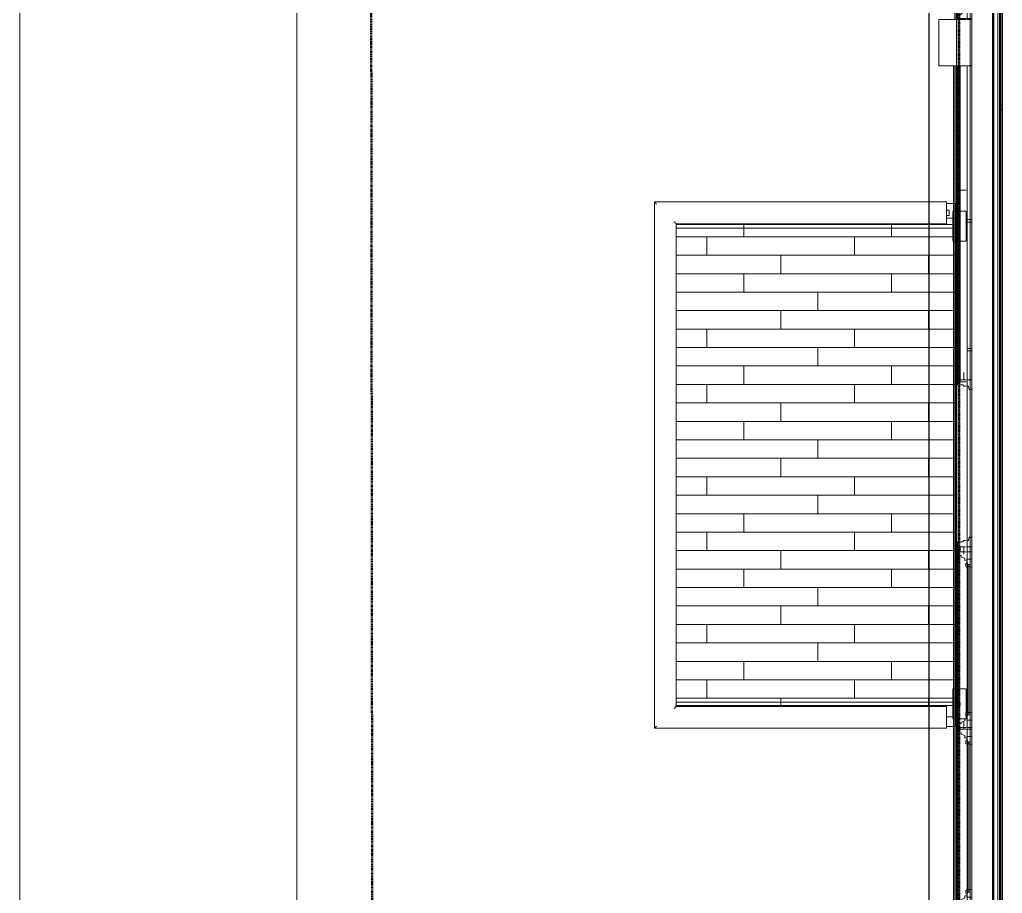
# Model space of a CAD drawing. Header units: inches. Extents: x -4218 to -1830, y 9757 to 12359.
# Drawn here: x -4064.2 to -3851.4, y 10591.2 to 10780.5 of the extents above; entities that cross this region are included whole.
import ezdxf

# ---------------------------------------------------------------- set-up
doc = ezdxf.new("R2010")
doc.units = ezdxf.units.IN
doc.header["$MEASUREMENT"] = 0
doc.linetypes.add('Dash 1_16_', pattern=[0.125, 0.0625, -0.0625])
doc.linetypes.add('Double Dash 3_8_', pattern=[1, 0.375, -0.125, 0.125, -0.125, 0.125, -0.125])
for name, color, linetype, lineweight in [('0-1', 7, 'Continuous', 5), ('A-CLNG-1', 13, 'Continuous', 9), ('A-DOOR-1', 31, 'Continuous', 9), ('A-DOOR-FRAM', 31, 'Continuous', 20), ('A-FLOR-1', 192, 'Continuous', 9), ('A-FLOR-HRAL', 11, 'Continuous', 9), ('A-FLOR-PATT-1', 9, 'Continuous', 9), ('A-GENM', 5, 'Continuous', 9), ('A-GLAZ-1', 151, 'Continuous', 9), ('A-GLAZ-2', 151, 'Continuous', 20), ('A-ROOF-1', 253, 'Dash 1_16_', 9), ('A-ROOF-5', 132, 'Continuous', 9), ('A-WALL-1', 113, 'Continuous', 9), ('C-PROP-LINE', 91, 'Double Dash 3_8_', 50), ('C-PROP-LINE-1', 91, 'Dash 1_16_', 50), ('C-TOPO', 7, 'Continuous', 9)]:
    doc.layers.add(name, color=color, linetype=linetype, lineweight=lineweight)

# ---------------------------------------------------------------- blocks, each defined once
blk = doc.blocks.new('CTR  - Topography_rvt-1-BACKGROUND - ROOF PLAN')
at = {"layer": 'C-TOPO'}
for p, q in [((-4064.23, 10623.63), (-4064.23, 10787.58)), ((-4064.23, 10787.58), (-4064.23, 10623.63)), ((-4004.17, 10787.56), (-4004.17, 10737.44)), ((-4004.17, 10737.44), (-4004.17, 10787.56)), ((-4004.17, 10737.44), (-4004.17, 10663.53)), ((-4004.17, 10663.53), (-4004.17, 10737.44)), ((-4004.17, 10663.53), (-4004.17, 10623.61)), ((-4004.17, 10623.61), (-4004.17, 10663.53)), ((-4064.23, 10623.57), (-4064.23, 10623.63)), ((-4064.23, 10623.63), (-4064.23, 10623.57)), ((-4064.23, 10487.62), (-4064.23, 10623.57)), ((-4064.23, 10623.57), (-4064.23, 10487.62)), ((-4004.17, 10623.61), (-4004.17, 10623.57)), ((-4004.17, 10623.57), (-4004.17, 10623.61)), ((-4004.17, 10623.57), (-4004.17, 10593.66)), ((-4004.17, 10593.66), (-4004.17, 10623.57)), ((-4004.17, 10593.66), (-4004.17, 10537.99)), ((-4004.17, 10537.99), (-4004.17, 10593.66))]:
    blk.add_line(p, q, dxfattribs=at)
blk = doc.blocks.new('Basic Wall _ EXT - FIBER CEMENT - LARGE - ___-2505168-BACKGROUND - ROOF PLAN')
at = {"layer": 'A-WALL-1'}
for p, q in [((-3861.05, 10780.78), (-3861.05, 10780.53)), ((-3861.05, 10780.78), (-3861.05, 10780.53)), ((-3861.02, 10780.78), (-3861.02, 10780.53)), ((-3861.02, 10780.78), (-3861.02, 10780.53)), ((-3859, 10780.78), (-3859, 10780.53)), ((-3859, 10780.78), (-3859, 10780.53)), ((-3858.97, 10780.53), (-3858.97, 10780.78)), ((-3858.97, 10780.78), (-3858.97, 10780.53)), ((-3861.05, 10770.53), (-3861.05, 10739.01)), ((-3861.05, 10770.53), (-3861.05, 10739.01)), ((-3861.02, 10770.53), (-3861.02, 10739.01)), ((-3861.02, 10770.53), (-3861.02, 10739.01)), ((-3859, 10770.53), (-3859, 10743.56)), ((-3859, 10770.53), (-3859, 10743.56)), ((-3858.97, 10743.56), (-3858.97, 10770.53)), ((-3858.97, 10770.53), (-3858.97, 10743.56)), ((-3859, 10743.56), (-3859, 10702.45)), ((-3859, 10743.56), (-3859, 10702.45)), ((-3858.97, 10737.19), (-3858.97, 10743.56)), ((-3858.97, 10743.56), (-3858.97, 10737.19)), ((-3861.05, 10739.01), (-3861.05, 10738.94)), ((-3861.05, 10739.01), (-3861.05, 10738.94)), ((-3861.05, 10738.9), (-3861.05, 10736.13)), ((-3861.05, 10738.9), (-3861.05, 10736.13)), ((-3861.02, 10739.01), (-3861.02, 10738.94)), ((-3861.02, 10739.01), (-3861.02, 10738.94)), ((-3861.02, 10738.9), (-3861.02, 10736.13)), ((-3861.02, 10738.9), (-3861.02, 10736.13)), ((-3861.05, 10735.95), (-3861.05, 10735.56)), ((-3861.05, 10735.95), (-3861.05, 10735.56)), ((-3861.02, 10736.02), (-3861.02, 10735.5)), ((-3861.02, 10736.02), (-3861.02, 10735.5)), ((-3858.97, 10709.31), (-3858.97, 10737.19)), ((-3858.97, 10737.19), (-3858.97, 10709.31)), ((-3861.05, 10735.49), (-3861.05, 10735.43)), ((-3861.05, 10735.49), (-3861.05, 10735.43)), ((-3861.05, 10735.38), (-3861.05, 10732.55)), ((-3861.05, 10735.38), (-3861.05, 10732.55)), ((-3861.02, 10735.49), (-3861.02, 10735.43)), ((-3861.02, 10735.49), (-3861.02, 10735.43)), ((-3861.02, 10735.38), (-3861.02, 10732.55)), ((-3861.02, 10735.38), (-3861.02, 10732.55)), ((-3861.05, 10732.51), (-3861.05, 10702.45)), ((-3861.05, 10732.51), (-3861.05, 10702.45)), ((-3861.02, 10732.51), (-3861.02, 10702.45)), ((-3861.02, 10732.51), (-3861.02, 10702.45)), ((-3858.97, 10702.45), (-3858.97, 10709.31)), ((-3858.97, 10709.31), (-3858.97, 10702.45)), ((-3861.05, 10666.33), (-3861.05, 10635.51)), ((-3861.05, 10666.33), (-3861.05, 10635.51)), ((-3861.02, 10666.33), (-3861.02, 10635.51)), ((-3861.02, 10666.33), (-3861.02, 10635.51)), ((-3859, 10666.33), (-3859, 10626.8)), ((-3859, 10666.33), (-3859, 10626.8)), ((-3858.97, 10626.8), (-3858.97, 10666.33)), ((-3858.97, 10666.33), (-3858.97, 10626.8)), ((-3861.05, 10635.51), (-3861.05, 10635.44)), ((-3861.05, 10635.51), (-3861.05, 10635.44)), ((-3861.05, 10635.4), (-3861.05, 10633.89)), ((-3861.05, 10635.4), (-3861.05, 10633.89)), ((-3861.05, 10633.86), (-3861.05, 10632.64)), ((-3861.05, 10633.86), (-3861.05, 10632.64)), ((-3861.02, 10635.51), (-3861.02, 10635.44)), ((-3861.02, 10635.51), (-3861.02, 10635.44)), ((-3861.02, 10635.4), (-3861.02, 10633.89)), ((-3861.02, 10635.4), (-3861.02, 10633.89)), ((-3861.02, 10633.86), (-3861.02, 10632.64)), ((-3861.02, 10633.86), (-3861.02, 10632.64)), ((-3861.05, 10632.45), (-3861.05, 10632.07)), ((-3861.05, 10632.45), (-3861.05, 10632.07)), ((-3861.05, 10632), (-3861.05, 10631.94)), ((-3861.05, 10632), (-3861.05, 10631.94)), ((-3861.05, 10631.89), (-3861.05, 10629.05)), ((-3861.05, 10631.89), (-3861.05, 10629.05)), ((-3861.02, 10632.53), (-3861.02, 10632)), ((-3861.02, 10632.53), (-3861.02, 10632)), ((-3861.02, 10631.99), (-3861.02, 10631.94)), ((-3861.02, 10631.99), (-3861.02, 10631.94)), ((-3861.02, 10631.89), (-3861.02, 10629.05)), ((-3861.02, 10631.89), (-3861.02, 10629.05)), ((-3861.05, 10629.01), (-3861.05, 10626.8)), ((-3861.05, 10629.01), (-3861.05, 10626.8)), ((-3861.02, 10629.01), (-3861.02, 10626.8)), ((-3861.02, 10629.01), (-3861.02, 10626.8))]:
    blk.add_line(p, q, dxfattribs=at)
blk = doc.blocks.new('Basic Wall _ EXT - FIBER CEMENT - LARGE - ___-2162461-BACKGROUND - ROOF PLAN')
at = {"layer": 'A-WALL-1'}
for p, q in [((-3859, 11087.98), (-3859, 10780.53)), ((-3859, 11087.98), (-3859, 10780.53)), ((-3858.97, 10780.53), (-3858.97, 11087.98)), ((-3858.97, 11087.98), (-3858.97, 10780.53)), ((-3861.63, 10974.8), (-3861.63, 10780.53)), ((-3861.63, 10974.8), (-3861.63, 10780.53)), ((-3861.62, 10974.8), (-3861.62, 10780.53)), ((-3861.6, 10974.8), (-3861.6, 10780.53)), ((-3861.6, 10974.8), (-3861.6, 10780.53)), ((-3861.59, 10974.8), (-3861.59, 10780.53)), ((-3861.93, 10739.01), (-3861.93, 10770.53)), ((-3861.63, 10770.53), (-3861.63, 10739.01)), ((-3861.63, 10770.53), (-3861.63, 10739.01)), ((-3861.62, 10770.53), (-3861.62, 10739.01)), ((-3861.6, 10770.53), (-3861.6, 10739.01)), ((-3861.6, 10770.53), (-3861.6, 10739.01)), ((-3861.59, 10770.53), (-3861.59, 10739.01)), ((-3859, 10770.53), (-3859, 10358.19)), ((-3859, 10770.53), (-3859, 10358.19)), ((-3858.97, 10358.19), (-3858.97, 10770.53)), ((-3858.97, 10770.53), (-3858.97, 10358.19)), ((-3861.93, 10738.9), (-3861.93, 10739.01)), ((-3861.93, 10738.59), (-3861.93, 10738.9)), ((-3861.93, 10738.08), (-3861.93, 10738.57)), ((-3861.93, 10737.42), (-3861.93, 10738.05)), ((-3861.63, 10739.01), (-3861.63, 10738.91)), ((-3861.63, 10739.01), (-3861.63, 10738.91)), ((-3861.63, 10738.9), (-3861.63, 10736.13)), ((-3861.63, 10738.9), (-3861.63, 10736.13)), ((-3861.62, 10739.01), (-3861.62, 10738.91)), ((-3861.62, 10738.9), (-3861.62, 10736.13)), ((-3861.6, 10739.01), (-3861.6, 10738.91)), ((-3861.6, 10739.01), (-3861.6, 10738.91)), ((-3861.6, 10738.9), (-3861.6, 10736.13)), ((-3861.6, 10738.9), (-3861.6, 10736.13)), ((-3861.59, 10739.01), (-3861.59, 10738.91)), ((-3861.59, 10738.9), (-3861.59, 10736.13)), ((-3861.93, 10736.13), (-3861.93, 10737.38)), ((-3861.93, 10736.02), (-3861.93, 10736.08)), ((-3861.93, 10735.94), (-3861.93, 10736.02)), ((-3861.93, 10735.85), (-3861.93, 10735.94)), ((-3861.93, 10735.76), (-3861.93, 10735.85)), ((-3861.93, 10735.66), (-3861.93, 10735.75)), ((-3861.63, 10736.08), (-3861.63, 10736.02)), ((-3861.63, 10736.08), (-3861.63, 10736.02)), ((-3861.63, 10736.02), (-3861.63, 10735.94)), ((-3861.63, 10736.02), (-3861.63, 10735.94)), ((-3861.63, 10735.94), (-3861.63, 10735.89)), ((-3861.63, 10735.94), (-3861.63, 10735.89)), ((-3861.63, 10735.85), (-3861.63, 10735.76)), ((-3861.63, 10735.85), (-3861.63, 10735.76)), ((-3861.63, 10735.76), (-3861.63, 10735.66)), ((-3861.63, 10735.76), (-3861.63, 10735.66)), ((-3861.62, 10736.08), (-3861.62, 10736.02)), ((-3861.62, 10736.02), (-3861.62, 10735.94)), ((-3861.62, 10735.94), (-3861.62, 10735.9)), ((-3861.62, 10735.85), (-3861.62, 10735.76)), ((-3861.62, 10735.76), (-3861.62, 10735.66)), ((-3861.6, 10736.08), (-3861.6, 10736.02)), ((-3861.6, 10736.08), (-3861.6, 10736.02)), ((-3861.6, 10736.02), (-3861.6, 10735.94)), ((-3861.6, 10736.02), (-3861.6, 10735.94)), ((-3861.6, 10735.9), (-3861.6, 10735.85)), ((-3861.6, 10735.9), (-3861.6, 10735.85)), ((-3861.6, 10735.85), (-3861.6, 10735.76)), ((-3861.6, 10735.85), (-3861.6, 10735.76)), ((-3861.6, 10735.76), (-3861.6, 10735.66)), ((-3861.6, 10735.76), (-3861.6, 10735.66)), ((-3861.59, 10736.08), (-3861.59, 10736.02)), ((-3861.59, 10736.02), (-3861.59, 10735.94)), ((-3861.59, 10735.9), (-3861.59, 10735.85)), ((-3861.59, 10735.85), (-3861.59, 10735.76)), ((-3861.59, 10735.76), (-3861.59, 10735.66)), ((-3861.93, 10735.57), (-3861.93, 10735.66)), ((-3861.93, 10735.49), (-3861.93, 10735.57)), ((-3861.93, 10735.43), (-3861.93, 10735.49)), ((-3861.93, 10733.5), (-3861.93, 10735.38)), ((-3861.63, 10735.66), (-3861.63, 10735.57)), ((-3861.63, 10735.66), (-3861.63, 10735.57)), ((-3861.63, 10735.57), (-3861.63, 10735.49)), ((-3861.63, 10735.57), (-3861.63, 10735.49)), ((-3861.63, 10735.49), (-3861.63, 10735.43)), ((-3861.63, 10735.49), (-3861.63, 10735.43)), ((-3861.63, 10735.38), (-3861.63, 10732.52)), ((-3861.63, 10735.38), (-3861.63, 10732.52)), ((-3861.62, 10735.66), (-3861.62, 10735.57)), ((-3861.62, 10735.57), (-3861.62, 10735.49)), ((-3861.62, 10735.49), (-3861.62, 10735.43)), ((-3861.62, 10735.38), (-3861.62, 10732.52)), ((-3861.6, 10735.66), (-3861.6, 10735.57)), ((-3861.6, 10735.66), (-3861.6, 10735.57)), ((-3861.6, 10735.57), (-3861.6, 10735.49)), ((-3861.6, 10735.57), (-3861.6, 10735.49)), ((-3861.6, 10735.49), (-3861.6, 10735.43)), ((-3861.6, 10735.49), (-3861.6, 10735.43)), ((-3861.6, 10735.38), (-3861.6, 10732.53)), ((-3861.6, 10735.38), (-3861.6, 10732.53)), ((-3861.59, 10735.66), (-3861.59, 10735.57)), ((-3861.59, 10735.57), (-3861.59, 10735.49)), ((-3861.59, 10735.49), (-3861.59, 10735.43)), ((-3861.59, 10735.38), (-3861.59, 10732.53)), ((-3861.93, 10732.97), (-3861.93, 10733.46)), ((-3861.93, 10732.64), (-3861.93, 10732.94)), ((-3861.93, 10732.51), (-3861.93, 10732.62)), ((-3861.93, 10635.51), (-3861.93, 10732.51)), ((-3861.63, 10732.51), (-3861.63, 10635.51)), ((-3861.63, 10732.51), (-3861.63, 10635.51)), ((-3861.62, 10732.51), (-3861.62, 10635.51)), ((-3861.6, 10732.51), (-3861.6, 10635.51)), ((-3861.6, 10732.51), (-3861.6, 10635.51)), ((-3861.59, 10732.51), (-3861.59, 10635.51)), ((-3861.93, 10635.41), (-3861.93, 10635.51)), ((-3861.93, 10635.1), (-3861.93, 10635.4)), ((-3861.93, 10634.59), (-3861.93, 10635.08)), ((-3861.93, 10633.93), (-3861.93, 10634.56)), ((-3861.93, 10632.64), (-3861.93, 10633.86)), ((-3861.63, 10635.51), (-3861.63, 10635.42)), ((-3861.63, 10635.51), (-3861.63, 10635.42)), ((-3861.63, 10635.4), (-3861.63, 10633.89)), ((-3861.63, 10635.4), (-3861.63, 10633.89)), ((-3861.63, 10633.86), (-3861.63, 10632.64)), ((-3861.63, 10633.86), (-3861.63, 10632.64)), ((-3861.62, 10635.51), (-3861.62, 10635.42)), ((-3861.62, 10635.4), (-3861.62, 10633.89)), ((-3861.62, 10633.86), (-3861.62, 10632.64)), ((-3861.6, 10635.51), (-3861.6, 10635.42)), ((-3861.6, 10635.51), (-3861.6, 10635.42)), ((-3861.6, 10635.4), (-3861.6, 10633.89)), ((-3861.6, 10635.4), (-3861.6, 10633.89)), ((-3861.6, 10633.86), (-3861.6, 10632.64)), ((-3861.6, 10633.86), (-3861.6, 10632.64)), ((-3861.59, 10635.51), (-3861.59, 10635.42)), ((-3861.59, 10635.4), (-3861.59, 10633.89)), ((-3861.59, 10633.86), (-3861.59, 10632.64)), ((-3861.93, 10632.53), (-3861.93, 10632.59)), ((-3861.93, 10632.45), (-3861.93, 10632.53)), ((-3861.93, 10632.36), (-3861.93, 10632.45)), ((-3861.93, 10632.26), (-3861.93, 10632.36)), ((-3861.93, 10632.17), (-3861.93, 10632.26)), ((-3861.93, 10632.07), (-3861.93, 10632.16)), ((-3861.93, 10632), (-3861.93, 10632.07)), ((-3861.93, 10631.94), (-3861.93, 10632)), ((-3861.93, 10630), (-3861.93, 10631.89)), ((-3861.63, 10632.59), (-3861.63, 10632.53)), ((-3861.63, 10632.59), (-3861.63, 10632.53)), ((-3861.63, 10632.53), (-3861.63, 10632.45)), ((-3861.63, 10632.53), (-3861.63, 10632.45)), ((-3861.63, 10632.45), (-3861.63, 10632.4)), ((-3861.63, 10632.45), (-3861.63, 10632.4)), ((-3861.63, 10632.36), (-3861.63, 10632.26)), ((-3861.63, 10632.36), (-3861.63, 10632.26)), ((-3861.63, 10632.26), (-3861.63, 10632.17)), ((-3861.63, 10632.26), (-3861.63, 10632.17)), ((-3861.63, 10632.16), (-3861.63, 10632.07)), ((-3861.63, 10632.16), (-3861.63, 10632.07)), ((-3861.63, 10632.07), (-3861.63, 10632)), ((-3861.63, 10632.07), (-3861.63, 10632)), ((-3861.63, 10632), (-3861.63, 10631.94)), ((-3861.63, 10632), (-3861.63, 10631.94)), ((-3861.63, 10631.89), (-3861.63, 10629.03)), ((-3861.63, 10631.89), (-3861.63, 10629.03)), ((-3861.62, 10632.59), (-3861.62, 10632.53)), ((-3861.62, 10632.53), (-3861.62, 10632.45)), ((-3861.62, 10632.45), (-3861.62, 10632.4)), ((-3861.62, 10632.36), (-3861.62, 10632.26)), ((-3861.62, 10632.26), (-3861.62, 10632.17)), ((-3861.62, 10632.16), (-3861.62, 10632.07)), ((-3861.62, 10632.07), (-3861.62, 10632)), ((-3861.62, 10632), (-3861.62, 10631.94)), ((-3861.62, 10631.89), (-3861.62, 10629.03)), ((-3861.6, 10632.59), (-3861.6, 10632.53)), ((-3861.6, 10632.59), (-3861.6, 10632.53)), ((-3861.6, 10632.53), (-3861.6, 10632.45)), ((-3861.6, 10632.53), (-3861.6, 10632.45)), ((-3861.6, 10632.41), (-3861.6, 10632.36)), ((-3861.6, 10632.41), (-3861.6, 10632.36)), ((-3861.6, 10632.36), (-3861.6, 10632.26)), ((-3861.6, 10632.36), (-3861.6, 10632.26)), ((-3861.6, 10632.26), (-3861.6, 10632.17)), ((-3861.6, 10632.26), (-3861.6, 10632.17)), ((-3861.6, 10632.16), (-3861.6, 10632.07)), ((-3861.6, 10632.16), (-3861.6, 10632.07)), ((-3861.6, 10632.07), (-3861.6, 10632)), ((-3861.6, 10632.07), (-3861.6, 10632)), ((-3861.6, 10632), (-3861.6, 10631.94)), ((-3861.6, 10632), (-3861.6, 10631.94)), ((-3861.6, 10631.89), (-3861.6, 10629.03)), ((-3861.6, 10631.89), (-3861.6, 10629.03)), ((-3861.59, 10632.59), (-3861.59, 10632.53)), ((-3861.59, 10632.53), (-3861.59, 10632.45)), ((-3861.59, 10632.41), (-3861.59, 10632.36)), ((-3861.59, 10632.36), (-3861.59, 10632.26)), ((-3861.59, 10632.26), (-3861.59, 10632.17)), ((-3861.59, 10632.16), (-3861.59, 10632.07)), ((-3861.59, 10632.07), (-3861.59, 10632)), ((-3861.59, 10632), (-3861.59, 10631.94)), ((-3861.59, 10631.89), (-3861.59, 10629.03)), ((-3861.93, 10629.48), (-3861.93, 10629.96)), ((-3861.93, 10629.14), (-3861.93, 10629.45)), ((-3861.93, 10629.02), (-3861.93, 10629.12)), ((-3861.93, 10358.19), (-3861.93, 10629.02)), ((-3861.63, 10629.01), (-3861.63, 10358.19)), ((-3861.63, 10629.01), (-3861.63, 10358.19)), ((-3861.62, 10629.01), (-3861.62, 10358.19)), ((-3861.6, 10629.01), (-3861.6, 10358.19)), ((-3861.6, 10629.01), (-3861.6, 10358.19)), ((-3861.59, 10629.01), (-3861.59, 10358.19))]:
    blk.add_line(p, q, dxfattribs=at)
blk = doc.blocks.new('Basic Wall _ EXT - FIBER CEMENT - SMALL - ___-2145935-BACKGROUND - ROOF PLAN')
at = {"layer": 'A-WALL-1'}
for p, q in [((-3867.29, 12125.15), (-3867.29, 9973.63)), ((-3867.29, 12125.15), (-3867.29, 9973.63)), ((-3867.21, 9973.7), (-3867.21, 12125.07)), ((-3867.21, 12125.07), (-3867.21, 9973.7)), ((-3861.25, 12119.12), (-3861.25, 9979.66)), ((-3861.19, 12119.05), (-3861.19, 9979.73)), ((-3860.73, 12118.59), (-3860.73, 9980.19)), ((-3860.73, 12118.59), (-3860.73, 9980.19)), ((-3860.73, 12118.59), (-3860.73, 9980.19)), ((-3858.3, 12116.17), (-3858.3, 9982.61)), ((-3858.3, 12116.17), (-3858.3, 9982.61)), ((-3853.48, 12111.34), (-3853.48, 9987.44)), ((-3853.48, 12111.34), (-3853.48, 9987.44)), ((-3853.4, 12111.26), (-3853.4, 9987.51)), ((-3853.4, 12111.26), (-3853.4, 9987.51)), ((-3853.2, 9987.72), (-3853.2, 12111.06)), ((-3853.2, 12111.06), (-3853.2, 9987.72)), ((-3852.33, 9988.59), (-3852.33, 12110.19)), ((-3852.33, 12110.19), (-3852.33, 9988.59)), ((-3851.97, 12109.84), (-3851.97, 9988.94)), ((-3851.93, 12109.79), (-3851.93, 9988.99)), ((-3851.92, 12109.78), (-3851.92, 9989)), ((-3851.85, 12109.72), (-3851.85, 9989.06)), ((-3851.85, 12109.72), (-3851.85, 9989.06)), ((-3851.85, 9989.07), (-3851.85, 12109.71)), ((-3851.85, 12109.71), (-3851.85, 9989.07)), ((-3851.82, 12109.68), (-3851.82, 9989.09)), ((-3851.78, 12109.65), (-3851.78, 9989.13)), ((-3851.71, 9989.21), (-3851.71, 12109.57)), ((-3851.42, 12109.28), (-3851.42, 9989.49)), ((-3851.35, 12109.22), (-3851.35, 9989.56))]:
    blk.add_line(p, q, dxfattribs=at)
blk = doc.blocks.new('Window-Double_Hung-Andersen-400_Series-Tilt_Wash - DOUBLE HUNG - REVERSE COTTAGE - 2ND FLOOR-V95-BACKGROUND - ROOF PLAN')
at = {"layer": 'A-GLAZ-1'}
for p, q in [((-16.29, 2.5), (-15.7, 2.5)), ((-15.82, 2.5), (-15.82, 2.12)), ((-15.7, 2.62), (15.7, 2.62)), ((-15.7, 2.5), (15.7, 2.5)), ((16.29, 2.5), (15.7, 2.5)), ((15.82, 2.5), (15.82, 2.12)), ((-16.29, 2.12), (-15.7, 2.12)), ((-15.7, 2.12), (15.7, 2.12)), ((-15.7, 2), (15.7, 2)), ((16.29, 2.12), (15.7, 2.12))]:
    blk.add_line(p, q, dxfattribs=at)
at = {"layer": 'A-GLAZ-2'}
for p, q in [((-17.18, 4.81), (-19.01, 4.81)), ((-19.01, 4.81), (-19.01, 4.76)), ((-19.01, 4.76), (-19.01, 4.56)), ((-18.2, 4.81), (-18.2, 4.76)), ((-18.2, 4.76), (-18.2, 4.56)), ((-14.3, 4.81), (-17.14, 4.81)), ((-14.19, 4.81), (-14.25, 4.81)), ((-14.11, 4.81), (-14.19, 4.81)), ((-14.04, 4.81), (-14.11, 4.81)), ((-13.98, 4.81), (-14.04, 4.81)), ((-13.88, 4.81), (-13.98, 4.81)), ((-13.81, 4.81), (-13.88, 4.81)), ((-13.74, 4.81), (-13.81, 4.81)), ((-13.66, 4.81), (-13.74, 4.81)), ((-12.33, 4.81), (-13.55, 4.81)), ((-10.79, 4.81), (-12.3, 4.81)), ((-10.68, 4.81), (-10.75, 4.81)), ((19.01, 4.81), (-10.68, 4.81)), ((18.2, 4.81), (18.2, 4.76)), ((18.2, 4.76), (18.2, 4.56)), ((19.01, 4.76), (19.01, 4.81)), ((19.01, 4.56), (19.01, 4.76)), ((-19.01, 3.44), (-19.39, 3.44)), ((-19.01, 4.11), (-19.01, 3)), ((-19.01, 2.84), (-19.01, 2.72)), ((-19.01, 2.69), (-19.01, 2.01)), ((-18.2, 4.11), (-18.2, 4)), ((-18.2, 4), (-17.92, 4)), ((-17.92, 4), (-17.61, 3.19)), ((-17.61, 3.19), (-17.18, 3.19)), ((-17.42, 2.75), (-16.57, 2.75)), ((-17.42, 2.69), (-17.42, 2.01)), ((-17.14, 3.19), (-17.14, 3)), ((-17.14, 2.84), (-17.14, 2.75)), ((-16.24, 2.97), (-16.57, 2.97)), ((-16.57, 2.72), (-16.57, 2.84)), ((-16.57, 2.62), (-16.57, 2.69)), ((-15.7, 2.62), (-16.57, 2.62)), ((-16.29, 2.62), (-16.29, 2.01)), ((-15.86, 2.97), (-16.23, 2.97)), ((-15.8, 2.84), (-15.74, 2.72)), ((-15.73, 2.69), (-15.7, 2.62)), ((15.73, 2.69), (15.7, 2.62)), ((15.7, 2.62), (16.57, 2.62)), ((15.8, 2.84), (15.74, 2.72)), ((15.86, 2.97), (16.57, 2.97)), ((16.29, 2.62), (16.29, 2.01)), ((16.57, 2.72), (16.57, 2.84)), ((17.42, 2.75), (16.57, 2.75)), ((16.57, 2.62), (16.57, 2.69)), ((17.14, 3.19), (17.14, 3.01)), ((17.61, 3.19), (17.14, 3.19)), ((17.14, 2.84), (17.14, 2.75)), ((17.42, 2.69), (17.42, 2.01)), ((17.92, 4), (17.61, 3.19)), ((18.2, 4), (17.92, 4)), ((18.2, 4.11), (18.2, 4)), ((19.01, 3.06), (19.01, 4.11)), ((19.01, 3.44), (20.14, 3.44)), ((19.01, 2.72), (19.01, 2.84)), ((19.01, 2.01), (19.01, 2.69)), ((-19.01, 2.01), (-19.01, 1.69)), ((-17.42, 2.01), (-17.42, 1.69)), ((-15.7, 2), (-16.29, 2)), ((-15.78, 1.69), (-15.71, 1.97)), ((15.7, 2), (16.29, 2)), ((15.78, 1.69), (15.7, 2)), ((17.42, 2.01), (17.42, 1.69)), ((19.01, 1.69), (19.01, 2.01))]:
    blk.add_line(p, q, dxfattribs=at)
blk = doc.blocks.new('Window-Double_Hung-Andersen-400_Series-Tilt_Wash - DOUBLE HUNG - COTTAGE - 3RD FLOOR-V96-BACKGROUND - ROOF PLAN')
at = {"layer": 'A-GLAZ-1'}
for p, q in [((-16.29, 2.5), (-15.7, 2.5)), ((-15.82, 2.5), (-15.82, 2.12)), ((-15.7, 2.62), (15.7, 2.62)), ((-15.7, 2.5), (15.7, 2.5)), ((16.29, 2.5), (15.7, 2.5)), ((15.82, 2.5), (15.82, 2.12)), ((-16.29, 2.12), (-15.7, 2.12)), ((-15.7, 2.12), (15.7, 2.12)), ((-15.7, 2), (15.7, 2)), ((16.29, 2.12), (15.7, 2.12))]:
    blk.add_line(p, q, dxfattribs=at)
at = {"layer": 'A-GLAZ-2'}
for p, q in [((19.01, 4.81), (-19.01, 4.81)), ((-19.01, 4.81), (-19.01, 4.56)), ((-18.2, 4.81), (-18.2, 4.56)), ((18.2, 4.81), (18.2, 4.56)), ((19.01, 4.56), (19.01, 4.81)), ((-19.01, 3.44), (-20.51, 3.44)), ((-19.01, 4.11), (-19.01, 3)), ((-19.01, 2.84), (-19.01, 2.72)), ((-19.01, 2.69), (-19.01, 2.01)), ((-18.2, 4.11), (-18.2, 4)), ((-18.2, 4), (-17.92, 4)), ((-17.92, 4), (-17.61, 3.19)), ((-17.61, 3.19), (-17.14, 3.19)), ((-17.42, 2.75), (-16.57, 2.75)), ((-17.42, 2.69), (-17.42, 2.01)), ((-17.14, 3.19), (-17.14, 3)), ((-17.14, 2.84), (-17.14, 2.75)), ((-15.86, 2.97), (-16.57, 2.97)), ((-16.57, 2.72), (-16.57, 2.84)), ((-16.57, 2.62), (-16.57, 2.69)), ((-15.7, 2.62), (-16.57, 2.62)), ((-16.29, 2.62), (-16.29, 2.01)), ((-15.8, 2.84), (-15.74, 2.72)), ((-15.73, 2.69), (-15.7, 2.62)), ((15.73, 2.69), (15.7, 2.62)), ((15.7, 2.62), (16.57, 2.62)), ((15.8, 2.84), (15.74, 2.72)), ((15.86, 2.97), (16.57, 2.97)), ((16.29, 2.62), (16.29, 2.01)), ((16.57, 2.72), (16.57, 2.84)), ((17.42, 2.75), (16.57, 2.75)), ((16.57, 2.62), (16.57, 2.69)), ((17.14, 3.19), (17.14, 3)), ((17.61, 3.19), (17.14, 3.19)), ((17.14, 2.84), (17.14, 2.75)), ((17.42, 2.69), (17.42, 2.01)), ((17.92, 4), (17.61, 3.19)), ((18.2, 4), (17.92, 4)), ((18.2, 4.11), (18.2, 4)), ((19.01, 3), (19.01, 4.11)), ((19.01, 3.44), (20.51, 3.44)), ((19.01, 2.72), (19.01, 2.84)), ((19.01, 2.01), (19.01, 2.69)), ((-19.01, 2.01), (-19.01, 1.69)), ((-17.42, 2.01), (-17.42, 1.69)), ((-15.7, 2), (-16.29, 2)), ((-15.78, 1.69), (-15.7, 2)), ((15.7, 2), (16.29, 2)), ((15.78, 1.69), (15.7, 2)), ((17.42, 2.01), (17.42, 1.69)), ((19.01, 1.69), (19.01, 2.01))]:
    blk.add_line(p, q, dxfattribs=at)
blk = doc.blocks.new('Window-Double_Hung-Andersen-400_Series-Tilt_Wash - DOUBLE HUNG - REVERSE COTTAGE - 2ND FLOOR-V146-BACKGROUND - ROOF PLAN')
at = {"layer": 'A-GLAZ-2'}
for p, q in [((-19.01, -2.01), (-19.01, -1.69)), ((-19.01, -2.69), (-19.01, -2.01)), ((-19.01, -3.44), (-20.51, -3.44)), ((-19.01, -2.84), (-19.01, -2.72)), ((-19.01, -4.11), (-19.01, -3)), ((19.2, -3.44), (19.45, -3.44)), ((-19.01, -4.76), (-19.01, -4.56)), ((-19.01, -4.81), (-19.01, -4.76)), ((-18.82, -4.81), (-19.01, -4.81))]:
    blk.add_line(p, q, dxfattribs=at)
blk = doc.blocks.new('Window-Double_Hung-Andersen-400_Series-Tilt_Wash - DOUBLE HUNG - COTTAGE - 3RD FLOOR-V147-BACKGROUND - ROOF PLAN')
at = {"layer": 'A-GLAZ-1'}
for p, q in [((-16.29, 2.5), (-15.7, 2.5)), ((-15.82, 2.5), (-15.82, 2.12)), ((-15.7, 2.62), (15.7, 2.62)), ((-15.7, 2.5), (15.7, 2.5)), ((16.29, 2.5), (15.7, 2.5)), ((15.82, 2.5), (15.82, 2.12)), ((-16.29, 2.12), (-15.7, 2.12)), ((-15.7, 2.12), (15.7, 2.12)), ((-15.7, 2), (15.7, 2)), ((16.29, 2.12), (15.7, 2.12))]:
    blk.add_line(p, q, dxfattribs=at)
at = {"layer": 'A-GLAZ-2'}
for p, q in [((19.01, 4.81), (-19.01, 4.81)), ((-19.01, 4.81), (-19.01, 4.56)), ((-18.2, 4.81), (-18.2, 4.56)), ((18.2, 4.81), (18.2, 4.56)), ((19.01, 4.56), (19.01, 4.81)), ((-19.01, 3.44), (-19.26, 3.44)), ((-19.01, 4.11), (-19.01, 3)), ((-19.01, 2.84), (-19.01, 2.72)), ((-19.01, 2.69), (-19.01, 2.01)), ((-18.2, 4.11), (-18.2, 4)), ((-18.2, 4), (-17.92, 4)), ((-17.92, 4), (-17.61, 3.19)), ((-17.61, 3.19), (-17.14, 3.19)), ((-17.42, 2.75), (-16.57, 2.75)), ((-17.42, 2.69), (-17.42, 2.01)), ((-17.14, 3.19), (-17.14, 3)), ((-17.14, 2.84), (-17.14, 2.77)), ((-15.86, 2.97), (-16.57, 2.97)), ((-16.57, 2.72), (-16.57, 2.84)), ((-16.57, 2.62), (-16.57, 2.69)), ((-15.7, 2.62), (-16.57, 2.62)), ((-16.29, 2.62), (-16.29, 2.01)), ((-15.8, 2.84), (-15.74, 2.72)), ((-15.73, 2.69), (-15.7, 2.62)), ((15.73, 2.69), (15.7, 2.62)), ((15.7, 2.62), (16.57, 2.62)), ((15.8, 2.83), (15.74, 2.72)), ((15.86, 2.97), (16.57, 2.97)), ((16.29, 2.62), (16.29, 2.01)), ((16.57, 2.72), (16.57, 2.84)), ((17.42, 2.75), (16.57, 2.75)), ((16.57, 2.62), (16.57, 2.69)), ((17.14, 3.19), (17.14, 3)), ((17.61, 3.19), (17.14, 3.19)), ((17.14, 2.84), (17.14, 2.75)), ((17.42, 2.69), (17.42, 2.01)), ((17.92, 4), (17.61, 3.19)), ((18.2, 4), (17.92, 4)), ((18.2, 4.11), (18.2, 4)), ((19.01, 3), (19.01, 4.11)), ((19.01, 3.44), (20.51, 3.44)), ((19.01, 2.72), (19.01, 2.84)), ((19.01, 2.01), (19.01, 2.69)), ((-19.01, 2.01), (-19.01, 1.69)), ((-17.42, 2.01), (-17.42, 1.69)), ((-15.7, 2), (-16.29, 2)), ((-15.78, 1.69), (-15.7, 2)), ((15.7, 2), (16.29, 2)), ((15.78, 1.69), (15.7, 2)), ((17.42, 2.01), (17.42, 1.69)), ((19.01, 1.69), (19.01, 2.01))]:
    blk.add_line(p, q, dxfattribs=at)
blk = doc.blocks.new('Family1 - SCUPPER-V149-BACKGROUND - ROOF PLAN')
at = {"layer": 'A-GENM'}
for p, q in [((-5, 8.81), (5, 8.81)), ((-5, 4.97), (-5, 8.81)), ((5, 8.81), (5, 4.97)), ((-5, 4.56), (-5, 4.97)), ((5, 4.97), (5, 4.56)), ((-5, 3), (-5, 4.11)), ((-5, 2.01), (-5, 2.84)), ((5, 4.11), (5, 3)), ((5, 2.84), (5, 2.01)), ((-5, 1.69), (-5, 2.01)), ((5, 2.01), (5, 1.69))]:
    blk.add_line(p, q, dxfattribs=at)
blk = doc.blocks.new('Railing - Baluster_01-V161-BACKGROUND - ROOF PLAN')
at = {"layer": 'A-FLOR-HRAL'}
for p, q in [((-0.59, 1.18), (0.59, 1.18)), ((-0.59, 0.59), (-0.59, 1.18)), ((0.59, 1.18), (0.59, 0.59))]:
    blk.add_line(p, q, dxfattribs=at)
blk = doc.blocks.new('Railing - Railing-2700308-BACKGROUND - ROOF PLAN')
at = {"layer": 'A-FLOR-HRAL'}
for p, q in [((-3867.29, 10741.04), (-3926.72, 10741.04)), ((-3926.72, 10741.04), (-3926.72, 10626.99)), ((-3867.21, 10741.04), (-3867.29, 10741.04)), ((-3863.47, 10741.04), (-3867.21, 10741.04)), ((-3863.47, 10741.04), (-3863.47, 10740.57)), ((-3863.47, 10740.57), (-3863.47, 10736.79)), ((-3922, 10736.31), (-3867.29, 10736.31)), ((-3922, 10631.71), (-3922, 10736.31)), ((-3867.29, 10736.31), (-3867.21, 10736.31)), ((-3867.21, 10736.31), (-3863.47, 10736.31)), ((-3863.47, 10736.79), (-3863.47, 10736.31)), ((-3867.29, 10631.71), (-3922, 10631.71)), ((-3867.21, 10631.71), (-3867.29, 10631.71)), ((-3863.47, 10631.71), (-3867.21, 10631.71)), ((-3863.47, 10631.71), (-3863.47, 10631.24)), ((-3863.47, 10631.24), (-3863.47, 10627.46)), ((-3863.47, 10627.46), (-3863.47, 10626.99)), ((-3926.72, 10626.99), (-3867.29, 10626.99)), ((-3867.29, 10626.99), (-3867.21, 10626.99)), ((-3867.21, 10626.99), (-3863.47, 10626.99))]:
    blk.add_line(p, q, dxfattribs=at)
for points, knots in [([(-3926.72, 10741.04), (-3926.72, 10741.04), (-3926.72, 10741.03), (-3926.69, 10741), (-3926.66, 10740.98), (-3926.63, 10740.95), (-3926.61, 10740.92), (-3926.58, 10740.89), (-3926.54, 10740.85), (-3926.5, 10740.81), (-3926.46, 10740.78), (-3926.42, 10740.74), (-3926.35, 10740.67), (-3926.29, 10740.61), (-3926.25, 10740.57)], [0, 0, 0, 0, 0.166667, 0.25, 0.333333, 0.416667, 0.458333, 0.5, 0.583333, 0.666667, 0.708333, 0.75, 0.833333, 1, 1, 1, 1]), ([(-3922.47, 10736.79), (-3922.43, 10736.75), (-3922.37, 10736.68), (-3922.29, 10736.61), (-3922.24, 10736.56), (-3922.21, 10736.52), (-3922.18, 10736.49), (-3922.14, 10736.46), (-3922.12, 10736.43), (-3922.09, 10736.41), (-3922.06, 10736.38), (-3922.03, 10736.35), (-3922.01, 10736.32), (-3922, 10736.31), (-3922, 10736.31)], [0, 0, 0, 0, 0.166667, 0.25, 0.333333, 0.375, 0.416667, 0.5, 0.541667, 0.583333, 0.666667, 0.75, 0.833333, 1, 1, 1, 1]), ([(-3922.47, 10631.24), (-3922.43, 10631.28), (-3922.37, 10631.34), (-3922.29, 10631.42), (-3922.24, 10631.47), (-3922.21, 10631.5), (-3922.18, 10631.54), (-3922.14, 10631.57), (-3922.12, 10631.6), (-3922.09, 10631.62), (-3922.06, 10631.65), (-3922.03, 10631.68), (-3922.01, 10631.71), (-3922, 10631.71), (-3922, 10631.71)], [0, 0, 0, 0, 0.166667, 0.25, 0.333333, 0.375, 0.416667, 0.5, 0.541667, 0.583333, 0.666667, 0.75, 0.833333, 1, 1, 1, 1]), ([(-3926.72, 10626.99), (-3926.72, 10626.99), (-3926.72, 10627), (-3926.69, 10627.02), (-3926.66, 10627.05), (-3926.63, 10627.08), (-3926.61, 10627.11), (-3926.58, 10627.13), (-3926.54, 10627.17), (-3926.5, 10627.22), (-3926.46, 10627.25), (-3926.42, 10627.29), (-3926.35, 10627.36), (-3926.29, 10627.42), (-3926.25, 10627.46)], [0, 0, 0, 0, 0.166667, 0.25, 0.333333, 0.416667, 0.458333, 0.5, 0.583333, 0.666667, 0.708333, 0.75, 0.833333, 1, 1, 1, 1])]:
    blk.add_open_spline(points, degree=3, knots=knots, dxfattribs=at)
at = {"rotation": 270.0000000000003}
blk.add_blockref('Railing - Baluster_01-V161-BACKGROUND - ROOF PLAN', (-3864.06, 10738.68), dxfattribs=at)
blk = doc.blocks.new('Walls 59 - Walls 1-2574702-BACKGROUND - ROOF PLAN')
at = {"layer": 'A-WALL-1'}
for p, q in [((-3862.1, 10739.01), (-3861.25, 10739.01)), ((-3862.1, 10739.01), (-3862.1, 10738.9)), ((-3862.1, 10732.51), (-3862.1, 10739.01)), ((-3862.1, 10738.9), (-3862.1, 10738.57)), ((-3862.1, 10738.57), (-3862.1, 10736.6)), ((-3861.25, 10739.01), (-3860.84, 10739.01)), ((-3860.39, 10739.01), (-3859.29, 10739.01)), ((-3859.17, 10739.01), (-3859.17, 10738.9)), ((-3859.17, 10733.46), (-3859.17, 10739.01)), ((-3859.17, 10738.9), (-3859.17, 10738.57)), ((-3859.17, 10738.57), (-3859.17, 10738.05)), ((-3859.17, 10738.05), (-3859.17, 10737.38)), ((-3922, 10736.13), (-3867.29, 10736.13)), ((-3867.29, 10736.13), (-3867.21, 10736.13)), ((-3867.21, 10736.13), (-3862.1, 10736.13)), ((-3862.1, 10736.6), (-3862.1, 10736.13)), ((-3862.1, 10736.13), (-3861.25, 10736.13)), ((-3862.1, 10736.08), (-3862.1, 10736.02)), ((-3862.1, 10736.02), (-3862.1, 10735.95)), ((-3862.1, 10735.94), (-3862.1, 10735.85)), ((-3862.1, 10735.85), (-3862.1, 10735.76)), ((-3862.1, 10735.75), (-3862.1, 10735.66)), ((-3861.25, 10736.13), (-3860.84, 10736.13)), ((-3859.17, 10737.38), (-3859.17, 10736.6)), ((-3859.17, 10736.6), (-3859.17, 10735.76)), ((-3859.17, 10735.76), (-3859.17, 10734.91)), ((-3867.29, 10735.38), (-3922, 10735.38)), ((-3867.21, 10735.38), (-3867.29, 10735.38)), ((-3862.1, 10735.38), (-3867.21, 10735.38)), ((-3862.1, 10735.66), (-3862.1, 10735.57)), ((-3862.1, 10735.57), (-3862.1, 10735.49)), ((-3862.1, 10735.49), (-3862.1, 10735.43)), ((-3861.25, 10735.38), (-3862.1, 10735.38)), ((-3862.1, 10735.38), (-3862.1, 10734.13)), ((-3862.1, 10734.13), (-3862.1, 10733.46)), ((-3860.84, 10735.38), (-3861.25, 10735.38)), ((-3859.17, 10734.91), (-3859.17, 10734.13)), ((-3859.17, 10734.13), (-3859.17, 10733.46)), ((-3862.1, 10733.46), (-3862.1, 10732.51)), ((-3861.25, 10732.51), (-3862.1, 10732.51)), ((-3860.84, 10732.51), (-3861.25, 10732.51)), ((-3859.29, 10732.51), (-3860.39, 10732.51)), ((-3859.17, 10733.46), (-3859.17, 10732.94)), ((-3859.17, 10732.51), (-3859.17, 10733.46)), ((-3859.17, 10732.94), (-3859.17, 10732.62)), ((-3859.17, 10732.62), (-3859.17, 10732.51))]:
    blk.add_line(p, q, dxfattribs=at)
for start_param, end_param in [(1.308997, 1.570796), (1.570796, 1.832596), (0.785398, 1.308997), (0.523599, 0.785398), (0.261799, 0.442878), (5.329166, 5.497787), (4.737477, 5.204849), (4.219929, 4.687313), (1.832596, 2.356194), (2.356194, 2.617994), (2.617994, 2.879793), (3.926991, 4.095676)]:
    blk.add_ellipse((-3860.79, 10735.76), major_axis=(0, 0.375), ratio=0.86769, start_param=start_param, end_param=end_param, dxfattribs=at)
blk = doc.blocks.new('Walls 60 - Walls 1-2574721-BACKGROUND - ROOF PLAN')
at = {"layer": 'A-WALL-1'}
for p, q in [((-3862.1, 10635.51), (-3861.25, 10635.51)), ((-3862.1, 10635.51), (-3862.1, 10634.56)), ((-3862.1, 10629.01), (-3862.1, 10635.51)), ((-3862.1, 10634.56), (-3862.1, 10633.89)), ((-3862.1, 10633.89), (-3862.1, 10632.64)), ((-3861.25, 10635.51), (-3860.84, 10635.51)), ((-3860.39, 10635.51), (-3859.29, 10635.51)), ((-3859.17, 10635.51), (-3859.17, 10634.56)), ((-3859.17, 10635.08), (-3859.17, 10635.51)), ((-3859.17, 10634.56), (-3859.17, 10635.08)), ((-3859.17, 10634.56), (-3859.17, 10631.42)), ((-3859.17, 10633.1), (-3859.17, 10634.56)), ((-3922, 10632.64), (-3867.29, 10632.64)), ((-3867.29, 10631.89), (-3922, 10631.89)), ((-3867.29, 10632.64), (-3867.21, 10632.64)), ((-3867.21, 10631.89), (-3867.29, 10631.89)), ((-3867.21, 10632.64), (-3862.1, 10632.64)), ((-3862.1, 10631.89), (-3867.21, 10631.89)), ((-3862.1, 10632.64), (-3861.25, 10632.64)), ((-3862.1, 10632.59), (-3862.1, 10632.53)), ((-3862.1, 10632.53), (-3862.1, 10632.45)), ((-3862.1, 10632.45), (-3862.1, 10632.36)), ((-3862.1, 10632.36), (-3862.1, 10632.26)), ((-3862.1, 10632.26), (-3862.1, 10632.16)), ((-3862.1, 10632.16), (-3862.1, 10632.07)), ((-3862.1, 10632.07), (-3862.1, 10631.99)), ((-3862.1, 10631.99), (-3862.1, 10631.93)), ((-3861.25, 10631.89), (-3862.1, 10631.89)), ((-3862.1, 10631.88), (-3862.1, 10631.42)), ((-3862.1, 10631.42), (-3862.1, 10630.64)), ((-3861.25, 10632.64), (-3860.84, 10632.64)), ((-3860.84, 10631.89), (-3861.25, 10631.89)), ((-3859.17, 10630.64), (-3859.17, 10633.1)), ((-3859.17, 10631.42), (-3859.17, 10629.01)), ((-3862.1, 10630.64), (-3862.1, 10629.01)), ((-3859.17, 10629.01), (-3859.17, 10630.64)), ((-3861.25, 10629.01), (-3862.1, 10629.01)), ((-3860.84, 10629.01), (-3861.25, 10629.01)), ((-3859.29, 10629.01), (-3860.39, 10629.01))]:
    blk.add_line(p, q, dxfattribs=at)
for start_param, end_param in [(1.308997, 2.879793), (0.523599, 1.308997), (0.261799, 0.442878), (5.313721, 5.497787), (3.926991, 4.11112), (4.974188, 5.204849), (4.219929, 4.45059), (4.45059, 4.974188)]:
    blk.add_ellipse((-3860.79, 10632.26), major_axis=(0, 0.375), ratio=0.86769, start_param=start_param, end_param=end_param, dxfattribs=at)
blk = doc.blocks.new('Door-Inswing-Andersen-400_Series-Single - 3_ 0-1_8_ x 6_ 7-1_2_ - 3rd floor-V166-BACKGROUND - ROOF PLAN')
at = {"layer": 'A-DOOR-FRAM'}
for p, q in [((18.06, 5.09), (-18.06, 5.09)), ((-18.06, 5.09), (-18.06, 4.97)), ((-18.06, 4.97), (-18.06, 4.56)), ((-18.06, 4.75), (-18.06, 4.56)), ((-18.06, 4.75), (-17.03, 4.75)), ((-17.03, 4.56), (-17.03, 4.75)), ((17.03, 4.56), (17.03, 4.75)), ((18.06, 4.75), (17.03, 4.75)), ((18.06, 4.97), (18.06, 5.09)), ((18.06, 4.56), (18.06, 4.97)), ((18.06, 4.75), (18.06, 4.56)), ((-19.69, 3.44), (-18.06, 3.44)), ((-18.06, 4.11), (-18.06, 3.06)), ((-18.06, 4.11), (-18.06, 3.06)), ((-18.06, 2.84), (-18.06, 2.72)), ((-18.06, 2.84), (-18.06, 2.72)), ((-18.06, 2.69), (-18.06, 2.01)), ((-18.06, 2.69), (-18.06, 2.01)), ((-17.03, 3.63), (-17.03, 4.11)), ((-16.69, 3.39), (-17.03, 3.63)), ((-16.69, 3.06), (-16.69, 3.39)), ((-16.69, 2.72), (-16.69, 2.84)), ((-16.69, 2.39), (-16.69, 2.69)), ((-16, 2.23), (-16.69, 2.39)), ((-16, 2.01), (-16, 2.23)), ((16, 2.23), (16.69, 2.39)), ((16, 2.01), (16, 2.23)), ((16.69, 3.39), (17.03, 3.63)), ((16.69, 3.06), (16.69, 3.39)), ((16.69, 3), (16.69, 3.06)), ((16.69, 2.72), (16.69, 2.84)), ((16.69, 2.39), (16.69, 2.68)), ((17.03, 3.63), (17.03, 4.11)), ((18.06, 4.11), (18.06, 3)), ((18.06, 3), (18.06, 4.11)), ((19.69, 3.44), (18.06, 3.44)), ((18.06, 2.84), (18.06, 2.72)), ((18.06, 2.72), (18.06, 2.84)), ((18.06, 2.69), (18.06, 2.01)), ((18.06, 2.01), (18.06, 2.69)), ((-18.06, 2.01), (-18.06, 1.69)), ((-18.06, 2.01), (-18.06, 1.69)), ((-16, 1.69), (-16, 1.98)), ((16, 1.69), (16, 2.01)), ((18.06, 2.01), (18.06, 1.69)), ((18.06, 1.69), (18.06, 2.01))]:
    blk.add_line(p, q, dxfattribs=at)
blk = doc.blocks.new('Family - ___-1878357-BACKGROUND - ROOF PLAN')
at = {"layer": 'C-PROP-LINE'}
blk.add_line((-3989.42, 12089.69), (-3987.26, 10009.09), dxfattribs=at)
blk = doc.blocks.new('Family - ___-2835860-BACKGROUND - ROOF PLAN')
at = {"layer": 'C-PROP-LINE-1'}
blk.add_line((-3860.72, 9980.19), (-3860.72, 11434.39), dxfattribs=at)
blk = doc.blocks.new('Family - ___-2835932-BACKGROUND - ROOF PLAN')
at = {"layer": 'C-PROP-LINE-1'}
blk.add_line((-3860.72, 9980.19), (-3860.72, 12118.59), dxfattribs=at)

msp = doc.modelspace()

# ---------------------------------------------------------------- hatches: boundary and pattern name
at = {"layer": 'A-FLOR-PATT-1'}
h = msp.add_hatch(dxfattribs=at)
h.set_pattern_fill('FP_35', color=256, style=0, pattern_type=2)
h.set_pattern_definition([(0, (-2819.362, 9965.479), (0, 4), []), (90, (-2819.362, 9965.479), (-8, 8), [4, -28]), (90, (-2803.362, 9969.479), (-8, 8), [4, -28])])
h.paths.add_polyline_path([(-3861.89, 10627.35), (-3861.47, 10627.35), (-3861.47, 10740.68), (-3863.47, 10740.68), (-3863.47, 10739.27), (-3862.88, 10739.27), (-3862.88, 10738.09), (-3863.47, 10738.09), (-3863.47, 10736.31), (-3922, 10736.27), (-3922, 10631.71), (-3863.47, 10631.7), (-3863.47, 10627.35), (-3861.89, 10627.35)], flags=0)

# ---------------------------------------------------------------- linework, layer by layer
at = {"layer": 'A-CLNG-1'}
msp.add_line((-3860.47, 10735.73), (-3860.47, 10702.45), dxfattribs=at)
at = {"layer": 'A-FLOR-1'}
for p, q in [((-3861.91, 10740.68), (-3863.47, 10740.68)), ((-3861.63, 10740.68), (-3861.77, 10740.68)), ((-3861.47, 10740.68), (-3861.59, 10740.68)), ((-3861.47, 10738.92), (-3861.47, 10740.68)), ((-3861.47, 10736.13), (-3861.47, 10738.9)), ((-3861.47, 10736.02), (-3861.47, 10736.08)), ((-3861.47, 10735.94), (-3861.47, 10736.02)), ((-3861.47, 10735.85), (-3861.47, 10735.94)), ((-3861.47, 10735.76), (-3861.47, 10735.85)), ((-3861.47, 10735.66), (-3861.47, 10735.76)), ((-3861.47, 10735.57), (-3861.47, 10735.66)), ((-3861.47, 10735.49), (-3861.47, 10735.57)), ((-3861.47, 10735.43), (-3861.47, 10735.49)), ((-3861.47, 10732.53), (-3861.47, 10735.38)), ((-3861.47, 10635.43), (-3861.47, 10732.51)), ((-3861.47, 10633.89), (-3861.47, 10635.4)), ((-3861.47, 10632.64), (-3861.47, 10633.86)), ((-3861.47, 10632.53), (-3861.47, 10632.59)), ((-3861.47, 10632.45), (-3861.47, 10632.53)), ((-3861.47, 10632.36), (-3861.47, 10632.44)), ((-3861.47, 10632.26), (-3861.47, 10632.36)), ((-3861.47, 10632.17), (-3861.47, 10632.26)), ((-3861.47, 10632.07), (-3861.47, 10632.16)), ((-3861.47, 10632), (-3861.47, 10632.07)), ((-3861.47, 10631.94), (-3861.47, 10632)), ((-3861.47, 10629.04), (-3861.47, 10631.89)), ((-3863.47, 10627.35), (-3861.92, 10627.35)), ((-3861.77, 10627.35), (-3861.63, 10627.35)), ((-3861.59, 10627.35), (-3861.47, 10627.35)), ((-3861.47, 10627.35), (-3861.47, 10629.01))]:
    msp.add_line(p, q, dxfattribs=at)
at = {"layer": 'A-ROOF-1'}
msp.add_line((-3857.97, 10350.34), (-3857.97, 11748.44), dxfattribs=at)
at = {"layer": 'A-ROOF-5'}
msp.add_line((-3851.51, 10760.97), (-3851.59, 10761.07), dxfattribs=at)
at = {"layer": 'A-WALL-1'}
for p, q in [((-3851.85, 12109.72), (-3851.85, 9989.06)), ((-3857.97, 11778.99), (-3857.97, 10350.34)), ((-3860.72, 11663.98), (-3860.72, 9980.19)), ((-3860.47, 10780.53), (-3860.47, 10780.78)), ((-3859.29, 10780.53), (-3860.39, 10780.53)), ((-3857.97, 10780.53), (-3859.13, 10780.53)), ((-3860.47, 10770.53), (-3860.47, 10735.78)), ((-3860.39, 10770.53), (-3859.29, 10770.53)), ((-3859.13, 10770.53), (-3857.97, 10770.53)), ((-3860.39, 10743.56), (-3859.29, 10743.56)), ((-3859.13, 10743.56), (-3859, 10743.56)), ((-3858.98, 10743.56), (-3858.97, 10743.56)), ((-3858.97, 10743.56), (-3858.97, 10702.04)), ((-3858.97, 10737.19), (-3857.97, 10737.19)), ((-3858.97, 10736.68), (-3857.97, 10736.68)), ((-3857.97, 10709.31), (-3858.97, 10709.31)), ((-3857.97, 10708.8), (-3858.97, 10708.8)), ((-3860.47, 10702.45), (-3860.47, 10702.45)), ((-3860.47, 10702.04), (-3860.47, 10702.45)), ((-3859.29, 10702.04), (-3860.39, 10702.04)), ((-3859, 10702.04), (-3859.13, 10702.04)), ((-3858.97, 10702.04), (-3858.98, 10702.04)), ((-3857.97, 10702.45), (-3858.97, 10702.45)), ((-3860.47, 10665.2), (-3860.47, 10666.33)), ((-3860.39, 10666.33), (-3859.34, 10666.33)), ((-3859.13, 10666.33), (-3859, 10666.33)), ((-3858.97, 10666.33), (-3857.97, 10666.33)), ((-3859.34, 10665.2), (-3860.39, 10665.2)), ((-3859, 10665.2), (-3859.13, 10665.2)), ((-3857.97, 10665.2), (-3858.97, 10665.2)), ((-3860.47, 10626.8), (-3860.47, 10627.18)), ((-3860.39, 10627.18), (-3859.29, 10627.18)), ((-3859.13, 10627.18), (-3859, 10627.18)), ((-3858.97, 10627.18), (-3857.97, 10627.18)), ((-3859.29, 10626.8), (-3860.39, 10626.8)), ((-3859, 10626.8), (-3859.13, 10626.8)), ((-3857.97, 10626.8), (-3858.97, 10626.8))]:
    msp.add_line(p, q, dxfattribs=at)

# ---------------------------------------------------------------- block references
at = {"layer": '0-1'}
msp.add_blockref('CTR  - Topography_rvt-1-BACKGROUND - ROOF PLAN', (0, 0), dxfattribs=at)
at = {"layer": 'A-DOOR-1', "rotation": 89.99999999999991}
msp.add_blockref('Door-Inswing-Andersen-400_Series-Single - 3_ 0-1_8_ x 6_ 7-1_2_ - 3rd floor-V166-BACKGROUND - ROOF PLAN', (-3856.29, 10684.39), dxfattribs=at)
at = {"layer": 'A-FLOR-HRAL'}
msp.add_blockref('Railing - Railing-2700308-BACKGROUND - ROOF PLAN', (0, 0), dxfattribs=at)
at = {"layer": 'A-GENM', "rotation": 89.99999999999991}
msp.add_blockref('Family1 - SCUPPER-V149-BACKGROUND - ROOF PLAN', (-3856.29, 10775.53), dxfattribs=at)
at = {"layer": 'A-GLAZ-1'}
for name, p, rotation in [('Window-Double_Hung-Andersen-400_Series-Tilt_Wash - DOUBLE HUNG - REVERSE COTTAGE - 2ND FLOOR-V146-BACKGROUND - ROOF PLAN', (-3856.29, 10799.98), 269.9999999999999), ('Window-Double_Hung-Andersen-400_Series-Tilt_Wash - DOUBLE HUNG - COTTAGE - 3RD FLOOR-V147-BACKGROUND - ROOF PLAN', (-3856.29, 10799.79), 89.99999999999991), ('Window-Double_Hung-Andersen-400_Series-Tilt_Wash - DOUBLE HUNG - REVERSE COTTAGE - 2ND FLOOR-V95-BACKGROUND - ROOF PLAN', (-3856.29, 10646.19), 89.99999999999991), ('Window-Double_Hung-Andersen-400_Series-Tilt_Wash - DOUBLE HUNG - COTTAGE - 3RD FLOOR-V96-BACKGROUND - ROOF PLAN', (-3856.29, 10607.79), 89.99999999999991)]:
    msp.add_blockref(name, p, dxfattribs=dict(at, rotation=rotation))
at = {"layer": 'A-WALL-1'}
for name in ['Basic Wall _ EXT - FIBER CEMENT - SMALL - ___-2145935-BACKGROUND - ROOF PLAN', 'Basic Wall _ EXT - FIBER CEMENT - LARGE - ___-2162461-BACKGROUND - ROOF PLAN', 'Basic Wall _ EXT - FIBER CEMENT - LARGE - ___-2505168-BACKGROUND - ROOF PLAN', 'Walls 59 - Walls 1-2574702-BACKGROUND - ROOF PLAN', 'Walls 60 - Walls 1-2574721-BACKGROUND - ROOF PLAN']:
    msp.add_blockref(name, (0, 0), dxfattribs=at)
at = {"layer": 'C-PROP-LINE'}
msp.add_blockref('Family - ___-1878357-BACKGROUND - ROOF PLAN', (0, 0), dxfattribs=at)
at = {"layer": 'C-PROP-LINE-1'}
for name in ['Family - ___-2835860-BACKGROUND - ROOF PLAN', 'Family - ___-2835932-BACKGROUND - ROOF PLAN']:
    msp.add_blockref(name, (0, 0), dxfattribs=at)

doc.saveas('drawing.dxf')
